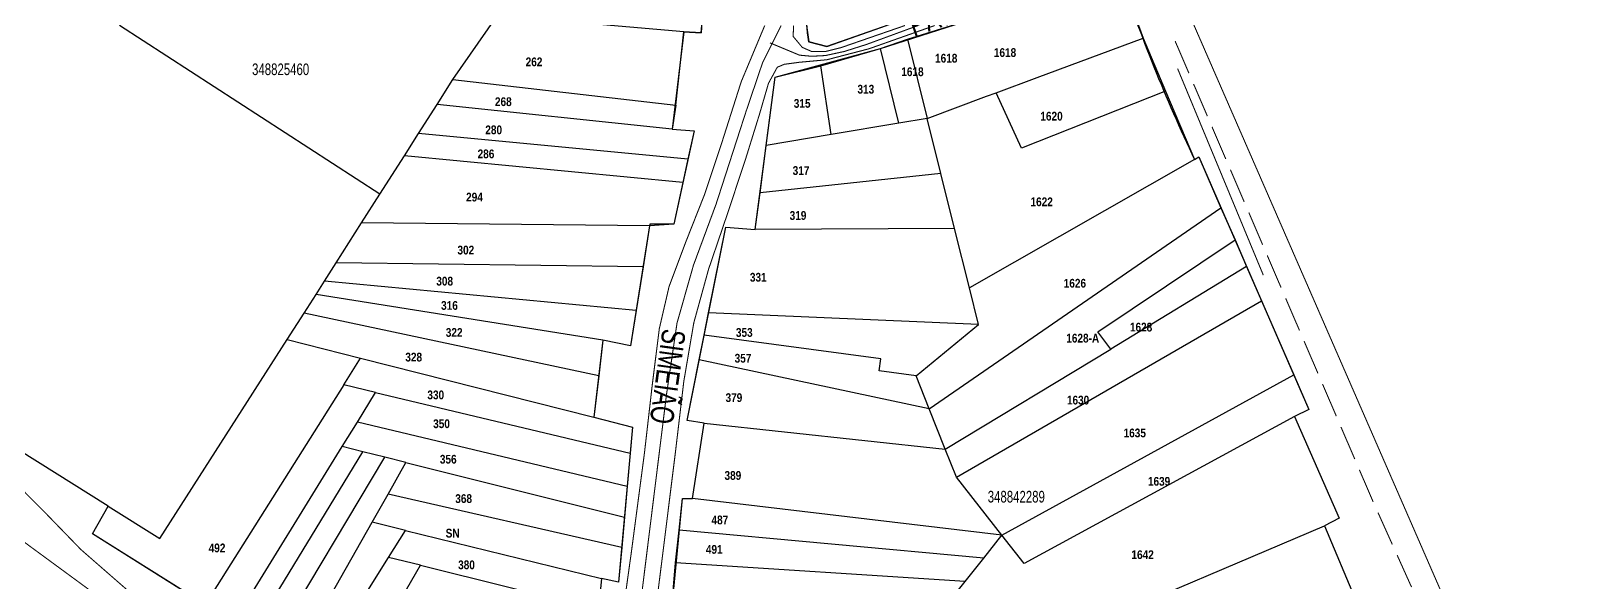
# Model space of a CAD drawing. Extents: x 203136 to 205923, y 4839890 to 4842982.
# Drawn here: x 205520.8 to 205787.2, y 4840953.8 to 4841048.4 of the extents above; entities that cross this region are included whole.
import ezdxf
from ezdxf.enums import TextEntityAlignment as Align

# ---------------------------------------------------------------- set-up
doc = ezdxf.new("R2010")
doc.units = 0
doc.header["$LTSCALE"] = 1.5
doc.header["$MEASUREMENT"] = 0
doc.linetypes.add('TRACO_05', pattern=[11, 7, -1, 0.5, -1, 0.5, -1])
doc.linetypes.add('TRACO_25', pattern=[8, 3, -1, 1, -1, 1, -1])
for name, color, linetype in [('CD_MALHA_LOTES', 40, 'CONTINUOUS'), ('CD_TXT_QUADRA', 7, 'CONTINUOUS'), ('HD-VALAS-DRENOS', 170, 'CONTINUOUS'), ('LM-LIM-SETOR-FISCAL', 7, 'CONTINUOUS'), ('RU-QUADRAS', 210, 'CONTINUOUS'), ('SV-EIXO-RUA-N-PAV', 6, 'CONTINUOUS'), ('SV-EIXO-RUA-PAV', 20, 'CONTINUOUS'), ('SV-RUA-NAO-PAV-S-GUIA-C-GUIA', 7, 'CONTINUOUS'), ('SV-RUA-PAVIM-S-GUIA-C-GUIA', 7, 'CONTINUOUS'), ('SV-TXT-RUA-PAV-S-GUIA-C-GUIA', 7, 'CONTINUOUS'), ('Th_NmrPort', 1, 'CONTINUOUS')]:
    doc.layers.add(name, color=color, linetype=linetype)
doc.styles.add('3488-25-2D_TXT$0$ARIAL', font='ARIAL.TTF')
doc.styles.add('ARIAL', font='ARIAL.TTF')
doc.styles.get("Standard").update_dxf_attribs({"font": 'swisscbo.ttf'})
doc.linetypes.add('Limite', pattern='A,20,-3,[130,ltypeshp.shx,S=6.35,R=0,X=0,Y=0],-3,20', length=46)

msp = doc.modelspace()

# ---------------------------------------------------------------- linework, layer by layer
at = {"layer": 'CD_MALHA_LOTES', "linetype": 'Continuous'}
for p, q in [((205708.53, 4841054.66), (205711.31, 4841047.18)), ((205670.9, 4841046.98), (205690.95, 4841053.23))]:
    msp.add_line(p, q, dxfattribs=at)
at = {"layer": 'CD_MALHA_LOTES', "linetype": 'Continuous', "flags": 128}
for points in [[(205593.03, 4841040.09), (205600.37, 4841050.67)], [(205533.97, 4840966.91), (205454.99, 4841016.44), (205476.3, 4841049.33)], [(205580.51, 4841020.41), (205535.91, 4841049.33)], [(205632.61, 4841048.27), (205618.71, 4841049.45)], [(205631.2, 4841035.67), (205632.61, 4841048.27)], [(205632.61, 4841048.27), (205635.57, 4841048.06)], [(205635.57, 4841048.06), (205635.66, 4841049.33)], [(205653.64, 4841049.33), (205654.02, 4841046.54), (205657.11, 4841045.75), (205667.3, 4841049.33)], [(205656.05, 4841042.42), (205666.29, 4841045.4)], [(205666.29, 4841045.4), (205670.9, 4841046.98)], [(205669.41, 4841032.59), (205666.29, 4841045.4)], [(205670.9, 4841046.98), (205674.29, 4841033.41)], [(205693.11, 4841040.41), (205711.31, 4841047.18)], [(205711.31, 4841047.18), (205715.13, 4841038.1)], [(205590.31, 4841035.8), (205593.03, 4841040.09)], [(205593.03, 4841040.09), (205631.2, 4841035.67)], [(205646.71, 4841028.77), (205648.24, 4841040.46)], [(205648.24, 4841040.46), (205656.05, 4841042.42)], [(205657.82, 4841030.64), (205656.05, 4841042.42)], [(205686.13, 4841037.81), (205693.11, 4841040.41)], [(205684.46, 4841037.19), (205686.13, 4841037.81)], [(205690.45, 4841028.32), (205686.13, 4841037.81)], [(205715.13, 4841038.1), (205690.45, 4841028.32)], [(205715.13, 4841038.1), (205720.09, 4841026.37)], [(205587.15, 4841030.83), (205590.31, 4841035.8)], [(205630.57, 4841031.57), (205590.31, 4841035.8)], [(205631.2, 4841035.67), (205630.57, 4841031.57)], [(205674.29, 4841033.41), (205684.46, 4841037.19)], [(205669.41, 4841032.59), (205657.82, 4841030.64)], [(205674.29, 4841033.41), (205669.41, 4841032.59)], [(205676.65, 4841023.93), (205674.29, 4841033.41)], [(205584.71, 4841027.01), (205587.15, 4841030.83)], [(205633.31, 4841026.44), (205587.15, 4841030.83)], [(205630.57, 4841031.57), (205634.35, 4841031.25), (205633.31, 4841026.44)], [(205657.82, 4841030.64), (205646.71, 4841028.77)], [(205580.51, 4841020.41), (205584.71, 4841027.01)], [(205632.43, 4841022.39), (205584.71, 4841027.01)], [(205645.65, 4841020.65), (205646.71, 4841028.77)], [(205720.09, 4841026.37), (205720.83, 4841026.8)], [(205720.83, 4841026.8), (205724.63, 4841018.08)], [(205633.31, 4841026.44), (205632.43, 4841022.39)], [(205720.09, 4841026.37), (205681.54, 4841004.37)], [(205632.43, 4841022.39), (205630.88, 4841015.25), (205626.78, 4841015.25), (205626.74, 4841014.97)], [(205676.65, 4841023.93), (205645.65, 4841020.65)], [(205679, 4841014.55), (205676.65, 4841023.93)], [(205577.38, 4841015.49), (205580.51, 4841020.41)], [(205644.82, 4841014.38), (205645.65, 4841020.65)], [(205674.63, 4840983.6), (205724.63, 4841018.08)], [(205724.63, 4841018.08), (205727.04, 4841012.56)], [(205573.04, 4841008.66), (205577.38, 4841015.49)], [(205626.74, 4841014.97), (205577.38, 4841015.49)], [(205626.74, 4841014.97), (205625.63, 4841007.98)], [(205636.84, 4841000.08), (205639.77, 4841014.75)], [(205639.77, 4841014.75), (205644.82, 4841014.38)], [(205679, 4841014.55), (205644.82, 4841014.38)], [(205681.54, 4841004.37), (205679, 4841014.55)], [(205703.53, 4840996.81), (205727.04, 4841012.56)], [(205727.04, 4841012.56), (205729.02, 4841008.03)], [(205571.01, 4841005.48), (205573.04, 4841008.66)], [(205625.63, 4841007.98), (205573.04, 4841008.66)], [(205625.63, 4841007.98), (205624.43, 4841000.48)], [(205729.02, 4841008.03), (205705.74, 4840993.82)], [(205729.02, 4841008.03), (205731.58, 4841002.15)], [(205569.58, 4841003.23), (205571.01, 4841005.48)], [(205624.43, 4841000.48), (205571.01, 4841005.48)], [(205567.53, 4841000.01), (205569.58, 4841003.23)], [(205618.74, 4840995.38), (205569.58, 4841003.23)], [(205683.11, 4840998.07), (205681.54, 4841004.37)], [(205564.62, 4840995.47), (205567.53, 4841000.01)], [(205618.02, 4840989.24), (205567.53, 4841000.01)], [(205624.43, 4841000.48), (205623.47, 4840994.43), (205618.74, 4840995.38)], [(205636.06, 4840996.21), (205636.84, 4841000.08)], [(205683.11, 4840998.07), (205636.84, 4841000.08)], [(205679.32, 4840971.86), (205731.58, 4841002.15)], [(205731.58, 4841002.15), (205737.12, 4840989.44)], [(205672.41, 4840989.27), (205683.11, 4840998.07)], [(205533.97, 4840966.91), (205542.8, 4840961.39), (205564.62, 4840995.47)], [(205564.62, 4840995.47), (205577.203794, 4840992.28335)], [(205618.74, 4840995.38), (205618.02, 4840989.24)], [(205635.23, 4840992.03), (205636.06, 4840996.21)], [(205666.36, 4840992.18), (205636.06, 4840996.21)], [(205705.74, 4840993.82), (205703.53, 4840996.81)], [(205574.33, 4840987.71), (205577.203794, 4840992.28335)], [(205577.203794, 4840992.28335), (205617.18, 4840982.16)], [(205633.14, 4840981.62), (205635.23, 4840992.03)], [(205674.63, 4840983.6), (205635.23, 4840992.03)], [(205666.08, 4840990.1), (205666.36, 4840992.18)], [(205677.39, 4840976.7), (205705.74, 4840993.82)], [(205672.41, 4840989.27), (205666.08, 4840990.1)], [(205687.1, 4840961.92), (205737.12, 4840989.44)], [(205737.12, 4840989.44), (205739.71, 4840983.51)], [(205574.33, 4840987.71), (205550.57, 4840950.03)], [(205579.79, 4840986.41), (205574.33, 4840987.71)], [(205618.02, 4840989.24), (205617.18, 4840982.16)], [(205674.63, 4840983.6), (205672.41, 4840989.27)], [(205576.67, 4840981.34), (205579.79, 4840986.41)], [(205579.79, 4840986.41), (205623.39, 4840976)], [(205574.07, 4840977.12), (205576.67, 4840981.34)], [(205622.88, 4840970.26), (205576.67, 4840981.34)], [(205617.18, 4840982.16), (205623.79, 4840980.47), (205623.39, 4840976)], [(205636.1, 4840981.14), (205633.14, 4840981.62)], [(205677.39, 4840976.7), (205674.63, 4840983.6)], [(205737.21, 4840982.26), (205690.89, 4840957.07)], [(205739.71, 4840983.51), (205737.21, 4840982.26)], [(205737.21, 4840982.26), (205744.89, 4840964.85)], [(205634.1, 4840968.21), (205636.1, 4840981.14)], [(205636.1, 4840981.14), (205677.39, 4840976.7)], [(205555.47, 4840946.94), (205574.07, 4840977.12)], [(205558.58, 4840944.98), (205577.62, 4840976.24)], [(205577.62, 4840976.24), (205574.07, 4840977.12)], [(205581.39, 4840975.29), (205577.62, 4840976.24)], [(205679.32, 4840971.86), (205677.39, 4840976.7)], [(205561.99, 4840942.83), (205581.39, 4840975.29)], [(205584.97, 4840974.4), (205581.39, 4840975.29)], [(205581.92, 4840968.99), (205584.97, 4840974.4)], [(205584.97, 4840974.4), (205622.41, 4840965.03)], [(205623.39, 4840976), (205622.88, 4840970.26)], [(205687.1, 4840961.92), (205679.32, 4840971.86)], [(205579.19, 4840964.16), (205581.92, 4840968.99)], [(205621.95, 4840959.82), (205581.92, 4840968.99)], [(205622.88, 4840970.26), (205622.41, 4840965.03)], [(205631.8, 4840962.79), (205632.39, 4840968.24)], [(205632.39, 4840968.24), (205634.1, 4840968.21)], [(205687.1, 4840961.92), (205634.1, 4840968.21)], [(205550.57, 4840950.03), (205531.29, 4840962.18), (205533.97, 4840966.91)], [(205565.79, 4840940.43), (205579.19, 4840964.16)], [(205584.89, 4840962.76), (205579.19, 4840964.16)], [(205582, 4840958.13), (205584.89, 4840962.76)], [(205584.89, 4840962.76), (205618.47, 4840954.52)], [(205622.41, 4840965.03), (205621.95, 4840959.82)], [(205631.19, 4840957.22), (205631.8, 4840962.79)], [(205684, 4840958.02), (205631.8, 4840962.79)], [(205699.96, 4840945.47), (205742.35, 4840963.56)], [(205744.89, 4840964.85), (205742.35, 4840963.56)], [(205742.35, 4840963.56), (205747.79, 4840950.63)], [(205684, 4840958.02), (205687.1, 4840961.92)], [(205690.89, 4840957.07), (205687.1, 4840961.92)], [(205569.5, 4840938.09), (205582, 4840958.13)], [(205587.49, 4840956.77), (205582, 4840958.13)], [(205621.95, 4840959.82), (205621.42, 4840953.9), (205618.47, 4840954.52)], [(205680.79, 4840954), (205684, 4840958.02)], [(205584.26, 4840951.26), (205587.49, 4840956.77)], [(205587.49, 4840956.77), (205617.95, 4840949.21)], [(205630.52, 4840949.64), (205631.19, 4840957.22)], [(205680.79, 4840954), (205631.19, 4840957.22)], [(205618.47, 4840954.52), (205617.95, 4840949.21)], [(205677.15, 4840949.44), (205680.79, 4840954)]]:
    msp.add_lwpolyline(points, dxfattribs=at)
at = {"layer": 'HD-VALAS-DRENOS', "linetype": 'TRACO_05', "const_width": 0.18}
msp.add_lwpolyline([(205731.89, 4841006.52), (205717.2, 4841041.94)], dxfattribs=at)
at = {"layer": 'LM-LIM-SETOR-FISCAL', "linetype": 'Limite', "ltscale": 0.1, "flags": 128}
msp.add_lwpolyline([(203469.377234, 4841362.89061, 0.25, 0.25, 0), (203519.491753, 4841421.251163, 0.25, 0.25, 0), (203539.040039, 4841445.453803, 0.25, 0.25, 0), (203552.611299, 4841461.387824, 0.25, 0.25, 0), (203566.238133, 4841484.68956, 0.25, 0.25, 0), (203609.99, 4841529.19, 0.25, 0.25, 0), (203632, 4841555.03, 0.25, 0.25, 0), (203660.44, 4841587.64, 0.25, 0.25, 0), (203674.06, 4841602.04, 0.25, 0.25, 0), (203710.04, 4841645.13, 0.25, 0.25, 0), (203742.06, 4841682.63, 0.25, 0.25, 0), (203749.59, 4841692.3, 0.25, 0.25, 0), (203765.8, 4841714.59, 0.25, 0.25, 0), (203770.437717, 4841723.305383, 0.25, 0.25, 0), (203714.413653, 4841762.64358, 0.25, 0.25, 0), (203723.585168, 4841777.541949, 0.25, 0.25, 0), (203744.064325, 4841808.260684, 0.25, 0.25, 0), (203754.769339, 4841823.620052, 0.25, 0.25, 0), (203763.612611, 4841832.928759, 0.25, 0.25, 0), (203773.572638, 4841842.432366, 0.25, 0.25, 0), (203784.091768, 4841852.942481, 0.25, 0.25, 0), (203799.86552, 4841866.904972, 0.25, 0.25, 0), (203809.371409, 4841877.624378, 0.25, 0.25, 0), (203820.293068, 4841888.950542, 0.25, 0.25, 0), (203834.046268, 4841882.073942, 0.25, 0.25, 0), (204046.7661, 4842201.182221, 0.25, 0.25, 0), (204178.512752, 4842399.235913, 0.25, 0.25, 0), (204339.269682, 4842642.311478, 0.25, 0.25, 0), (204394.703106, 4842727.956118, 0.25, 0.25, 0), (204455.679872, 4842818.312599, 0.25, 0.25, 0), (204552.409898, 4842958.280115, 0.18, 0.18, 0), (204552.411197, 4842958.281995, 0.25, 0.25, 0), (204552.409898, 4842958.280115, 0.25, 0.25, 0), (204552.41, 4842958.28, 0.25, 0.25, 0), (204636.88, 4842865.48, 0.25, 0.25, 0), (204802.20702, 4842671.508044, 0.25, 0.25, 0), (204837.727029, 4842630.149129, 0.25, 0.25, 0), (205008.271732, 4842430.409897, 0.25, 0.25, 0), (205138.673959, 4842279.328213, 0.25, 0.25, 0), (205174.437256, 4842238.699161, 0.25, 0.25, 0), (205203.631784, 4842204.152303, 0.25, 0.25, 0), (205240.124945, 4842163.766539, 0.25, 0.25, 0), (205267.85, 4842136.34, 0.25, 0.25, 0), (205295.915353, 4842071.881893, 0.25, 0.25, 0), (205307.647026, 4842046.742594, 0.25, 0.25, 0), (205351.13, 4841954.04, 0.25, 0.25, 0), (205379.26, 4841896.27, 0.25, 0.25, 0), (205405.061808, 4841844.580735, 0.25, 0.25, 0), (205438.77, 4841777.24, 0.25, 0.25, 0), (205460.65, 4841701.79, 0.25, 0.25, 0), (205500.37, 4841613.55, 0.25, 0.25, 0), (205574.15, 4841463.73, 0.25, 0.25, 0), (205576.19, 4841458.65, 0.25, 0.25, 0), (205586.52, 4841433.19, 0.25, 0.25, 0), (205615.29, 4841364.14, 0.25, 0.25, 0), (205647.73668, 4841231.470751, 0.25, 0.25, 0), (205655.460047, 4841210.753747, 0.25, 0.25, 0), (205675.209194, 4841159.41187, 0.25, 0.25, 0), (205690.04619, 4841124.071091, 0.25, 0.25, 0), (205704.679922, 4841088.324092, 0.25, 0.25, 0), (205713.35, 4841065.22, 0.25, 0.25, 0), (205719.94, 4841049.35, 0.25, 0.25, 0), (205719.957412, 4841049.304741, 0, 0, 0), (205790.360912, 4840892.191443, 0, 0, 0)], format="xyseb", dxfattribs=at)
at = {"layer": 'RU-QUADRAS', "color": 6, "linetype": 'Continuous'}
msp.add_lwpolyline([(205572.63, 4841166.53), (205636.53, 4841219.79), (205701.54, 4841074.36), (205705.66, 4841062.78), (205657.11, 4841045.75), (205654.02, 4841046.54, -0.113244327), (205654.8, 4841058.83), (205654.13, 4841071.21), (205640.93, 4841098.47), (205637.67, 4841097.05), (205634.61, 4841099.95), (205621.04, 4841118.97), (205616.57, 4841116.06), (205598.04, 4841132.77, -0.0457122114), (205586.86, 4841145.37)], format="xyb", close=True, dxfattribs=at)
msp.add_lwpolyline([(205636.4, 4841062.54), (205635.57, 4841048.06), (205632.61, 4841048.27), (205630.57, 4841031.57), (205634.35, 4841031.25), (205630.88, 4841015.25), (205626.74, 4841014.97), (205623.47, 4840994.43), (205618.74, 4840995.38), (205617.18, 4840982.16), (205623.79, 4840980.47), (205621.42, 4840953.9), (205618.47, 4840954.52), (205617.95, 4840949.21), (205620.63, 4840948.22), (205615.11, 4840912.9), (205595.53, 4840921.69), (205531.29, 4840962.18), (205533.97, 4840966.91), (205454.99, 4841016.44), (205530.51, 4841131.57)], dxfattribs=at)
msp.add_lwpolyline([(205629.75, 4840940.84), (205632.39, 4840968.24), (205634.1, 4840968.21), (205636.1, 4840981.14), (205633.14, 4840981.62), (205639.77, 4841014.75), (205644.82, 4841014.38), (205648.24, 4841040.46), (205666.29, 4841045.4), (205707.16, 4841058.56, 0.0302261839), (205720.09, 4841026.37), (205720.83, 4841026.8), (205739.71, 4840983.51), (205737.21, 4840982.26), (205744.89, 4840964.85), (205742.35, 4840963.56), (205747.79, 4840950.63)], format="xyb", dxfattribs=at)
at = {"layer": 'SV-EIXO-RUA-N-PAV', "const_width": 0.18}
msp.add_lwpolyline([(205509.544238, 4840968.12318), (205534.267943, 4840949.963798), (205554.531772, 4840935.186914), (205567.129506, 4840926.053557), (205589.070561, 4840911.671143), (205596.576711, 4840908.521709), (205607.179805, 4840904.84737), (205615.921315, 4840901.743076)], dxfattribs=at)
at = {"layer": 'SV-EIXO-RUA-PAV', "const_width": 0.18}
for points in [[(205649.27, 4841049.33), (205646.077016, 4841042.921976), (205643.255294, 4841034.58507), (205638.12489, 4841018.712882), (205634.245022, 4841008.227619), (205631.4233, 4840998.287461), (205629.627658, 4840986.070686), (205626.792312, 4840963.200029), (205621.562218, 4840921.119444), (205621.352256, 4840915.240501), (205620.197464, 4840911.251218), (205611.274068, 4840891.409786), (205598.833805, 4840872.303222), (205554.60513, 4840800.009101), (205530.226079, 4840761.743768), (205517.91311, 4840744.941695), (205482.011721, 4840690.664545), (205474.224488, 4840678.919864)], [(205647.348423, 4841046.358211), (205652.413199, 4841044.244993), (205654.507446, 4841044.054607), (205656.855541, 4841044.181531), (205660.092104, 4841044.879613), (205663.899826, 4841046.085391), (205672.721048, 4841049.321955)], [(205720.013214, 4841049.366117), (205767.899961, 4840939.548019), (205775.539481, 4840922.731759), (205796.03, 4840878.89)]]:
    msp.add_lwpolyline(points, dxfattribs=at)
at = {"layer": 'SV-RUA-NAO-PAV-S-GUIA-C-GUIA', "linetype": 'TRACO_25', "const_width": 0.18}
msp.add_lwpolyline([(205617.27, 4840913.6), (205616.3, 4840912.4), (205613.79, 4840912.09), (205598.68, 4840912.82), (205594.06, 4840913.48), (205590.19, 4840914.59), (205583.4, 4840918.52), (205560.16, 4840934.93), (205540.65, 4840949.55), (205529.28, 4840959.48), (205522.8, 4840966.17), (205516.96, 4840972.03), (205513.04, 4840975.46)], dxfattribs=at)
at = {"layer": 'SV-RUA-PAVIM-S-GUIA-C-GUIA', "linetype": 'Continuous', "const_width": 0.18}
for points in [[(205617.27, 4840913.6), (205623.64, 4840959.28), (205625.85, 4840976.04), (205627.17, 4840987.57), (205628.39, 4840997.32), (205630.06, 4841004.55), (205632.92, 4841012.19), (205636.13, 4841020.31), (205639.08, 4841029.16), (205642.43, 4841039.7), (205646.46, 4841049.33)], [(205624.38, 4840922.23), (205628.93, 4840958.31), (205631.16, 4840976.2), (205632.59, 4840988.3), (205634.31, 4840998.38), (205636.84, 4841007.56), (205640.21, 4841017.46), (205643.27, 4841026.73), (205645.57, 4841034.16), (205647.1, 4841039.42), (205648.61, 4841042.18), (205649.81, 4841042.68), (205652.41, 4841043.03), (205657.11, 4841043.46), (205664.32, 4841045.34), (205675.59, 4841049.33)], [(205651.41, 4841049.33), (205651.32, 4841047.47), (205652.89, 4841045.58), (205654.54, 4841044.86), (205656.91, 4841044.88), (205659.56, 4841045.55), (205670.49, 4841049.33)]]:
    msp.add_lwpolyline(points, dxfattribs=at)
at = {"layer": 'SV-RUA-PAVIM-S-GUIA-C-GUIA', "const_width": 0.18}
for points in [[(205719.145548, 4841041.144082), (205716.777881, 4841046.657171)], [(205722.302437, 4841033.793297), (205719.93477, 4841039.306386)], [(205725.459327, 4841026.442511), (205723.09166, 4841031.9556)], [(205728.616216, 4841019.091725), (205726.248549, 4841024.604815)], [(205731.773106, 4841011.74094), (205729.405438, 4841017.254029)], [(205734.929995, 4841004.390154), (205732.562328, 4841009.903243)], [(205738.086884, 4840997.039369), (205735.719217, 4841002.552458)], [(205741.243774, 4840989.688583), (205738.876107, 4840995.201672)], [(205744.400663, 4840982.337797), (205742.032996, 4840987.850887)], [(205747.557553, 4840974.987012), (205745.189886, 4840980.500101)], [(205750.714442, 4840967.636226), (205748.346775, 4840973.149315)], [(205753.997249, 4840960.340811), (205751.534676, 4840965.812167)], [(205757.28068, 4840953.04567), (205754.818107, 4840958.517026)]]:
    msp.add_lwpolyline(points, dxfattribs=at)

# ---------------------------------------------------------------- texts
at = {"layer": 'CD_TXT_QUADRA', "linetype": 'Continuous', "style": 'ARIAL', "width": 0.7}
msp.add_text('348825460', height=2, dxfattribs=at).set_placement((205558.615086, 4841040.827184))
at = {"layer": 'CD_TXT_QUADRA', "style": 'ARIAL', "width": 0.7}
msp.add_text('348842289', height=2, dxfattribs=at).set_placement((205684.67, 4840967.54))
at = {"layer": 'SV-TXT-RUA-PAV-S-GUIA-C-GUIA', "width": 0.7}
for s, rotation, style, p in [('PASS.   MARQUES', 19.057306, '3488-25-2D_TXT$0$ARIAL', (205672.004684, 4841047.38047)), ('SIMEIÃO', 262.12505412, 'ARIAL', (205628.966983, 4840997.46909))]:
    msp.add_text(s, height=4, rotation=rotation, dxfattribs=dict(at, style=style)).set_placement(p)
at = {"layer": 'Th_NmrPort', "color": 1}
for s, p in [('1618', (205685.717761, 4841044.693606)), ('262', (205605.492739, 4841043.098574)), ('1618', (205675.644589, 4841043.725081)), ('1618', (205669.861223, 4841041.40344)), ('313', (205662.348435, 4841038.410716)), ('268', (205600.232739, 4841036.268574)), ('315', (205651.438435, 4841035.980716)), ('280', (205598.580447, 4841031.438855)), ('1620', (205693.685729, 4841033.78352)), ('286', (205597.260447, 4841027.318855)), ('317', (205651.245606, 4841024.459622)), ('294', (205595.290447, 4841019.908855)), ('1622', (205691.996394, 4841019.097761)), ('319', (205650.72459, 4841016.756903)), ('302', (205593.811476, 4841010.827579)), ('308', (205590.183356, 4841005.497846)), ('331', (205643.916465, 4841006.165257)), ('1626', (205697.68867, 4841005.13978)), ('316', (205591.007114, 4841001.329184)), ('322', (205591.810874, 4840996.700649)), ('353', (205641.522739, 4840996.698574)), ('1628', (205709.033797, 4840997.615177)), ('1628-A', (205698.127165, 4840995.722397)), ('328', (205584.874865, 4840992.472203)), ('357', (205641.300874, 4840992.280649)), ('330', (205588.655313, 4840985.993208)), ('379', (205639.743387, 4840985.521356)), ('1630', (205698.23456, 4840985.098853)), ('350', (205589.645313, 4840981.053208)), ('1635', (205707.94456, 4840979.468853)), ('356', (205590.795313, 4840974.963208)), ('389', (205639.567114, 4840972.179184)), ('1639', (205712.114295, 4840971.169885)), ('368', (205593.435313, 4840968.213208)), ('SN', (205591.785313, 4840962.283208)), ('487', (205637.343987, 4840964.548325)), ('492', (205551.178435, 4840959.74919)), ('491', (205636.373987, 4840959.498325)), ('380', (205593.925313, 4840956.853208)), ('1642', (205709.296098, 4840958.595902))]:
    msp.add_text(s, height=1.5, dxfattribs=at).set_placement(p, align=Align.MIDDLE_LEFT)

doc.saveas('drawing.dxf')
